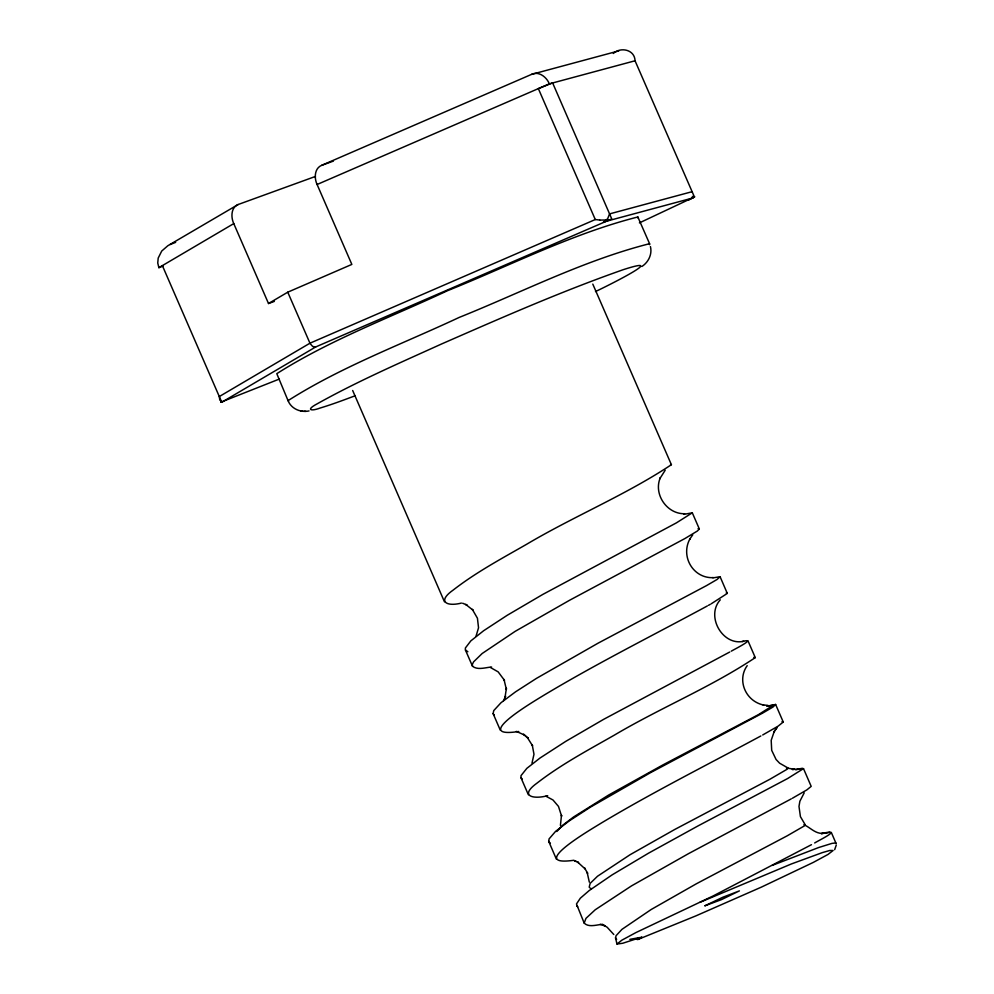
<?xml version="1.0" encoding="UTF-8"?>
<svg xmlns="http://www.w3.org/2000/svg" width="994" height="994" viewBox="0 0 994 994"><rect width="100%" height="100%" fill="white"/><g stroke="black" fill="none" stroke-linecap="round" stroke-linejoin="round"><path stroke-width="1.49" d="M742.145 641.528C758 637.514 733.622 649.678 731.286 651.169M836.289 845.024L834.662 849.696M803.897 824.709C810.16 827.281 815.763 834.575 824.014 833.245L821.268 833.643C844.415 828.064 819.478 839.967 814.67 842.962M616.665 939.367L615.572 938.174L616.019 935.764L621.921 929.378L651.194 909.498L696.446 883.741L787.223 835.805L804.382 825.89L805.239 824.821L800.418 816.633L798.99 806.445L799.859 801.288L804.208 792.852M747.923 640.683L755.278 657.618C711.045 687.102 660.501 707.79 614.528 735.026C588.137 750.085 561.088 764.448 537.008 783.123C518.831 796.231 533.38 799.549 547.682 795.685M592.797 284.11L671.397 464.695C625.785 494.95 573.824 516.271 526.522 544.339C501.51 558.678 475.89 572.395 453.078 590.15C437.062 601.382 446.294 606.912 461.402 603.085M634.806 938.783L637.701 939.566L641.9 937.069L622.741 943.256L616.963 944.051L621.822 940.2L635.986 932.546L713.195 895.917L811.464 844.689M560.43 825.418L561.486 815.179L561.622 816.236L558.479 806.407L552.987 799.984L545.892 796.182M684.009 514.32L692.309 512.817L676.342 522.906L542.786 594.437L507.213 615.298L483.668 630.705L470.808 640.906L465.366 648.026L465.44 650.039L472.523 666.278C477.803 670.378 485.482 667.471 491.595 667.011M532.001 763.144L533.977 754.26L532.225 744.804L532.548 745.761L527.416 737.623L523.515 734.218L528.286 738.368L527.416 737.623M476.027 636.21L478.536 627.786L477.431 618.218L472.287 609.322L472.97 610.142L465.739 604.439L467.006 605.048L462.657 603.234M220.705 402.16L221.488 401.588L162.37 265.622L161.587 266.193L162.705 266.019M786.478 768.002L794.604 769.269L792.305 769.493L803.5 768.611L787.67 778.513L698.099 825.877L648.61 853.138L612.155 874.857L589.243 890.512L580.334 898.203L576.47 903.968L584.186 923.103C588.808 927.775 596.798 924.656 602.662 924.333M503.511 700.633L505.611 696.148L504.989 697.589L506.406 688.295L506.368 689.438L504.02 679.511L504.517 680.393L498.168 671.882L490.452 667.496M221.413 401.178L219.786 400.06L219.301 396.556L309.942 343.203L595.282 219.55L599.693 220.047M747.202 665.645C736.728 680.182 745.525 701.255 763.628 705.032L763.007 704.932L767.952 705.38M221.028 401.936L222.693 401.7L315.744 346.931L611.757 218.928L552.639 82.962L551.794 83.223L538.35 88.615L595.282 219.55M720.277 599.829C705.467 616.205 722.638 646.038 743.537 641.304M556.777 831.531L562.641 825.293L573.625 816.944L608.539 795.101L662.849 764.945L758.459 714.624L773.382 705.181L766.759 706.212M692.731 534.847L689.625 539.307L689.985 538.773C680.144 556.528 693.365 578.707 713.419 577.638L712.561 577.626M777.047 727.496L774.214 731.534L771.195 740.319L771.692 750.333L776.066 759.478L779.619 763.206L788.093 768.039L787.385 769.083L769.778 779.321L674.727 829.481L630.109 854.703L597.543 876.223L590.15 883.393L589.181 887.244M773.854 732.069L776.674 728.043M665.185 470.249L659.743 478.81L660.252 477.853C653.319 494.18 666.887 514.146 684.617 513.724M641.888 266.491C648.423 262.267 652.362 254.315 650.436 246.587M162.668 266.181L158.878 267.672L157.748 263L158.195 258.08L161.724 251.047L167.862 245.717L238.15 204.515L315.421 176.447M158.878 267.672L233.764 223.6C230.857 217.425 230.819 207.522 238.15 204.515M233.764 223.6L268.504 303.518L287.763 292.186L351.839 264.416L317.098 184.499C314.129 178.249 314.315 168.297 321.708 165.327L333.375 161.09M711.145 603.843L727.297 593.418L720.091 576.706L713.878 577.738M710.101 604.427L708.461 605.334M792.367 798.269L806.855 789.895L811.191 786.366L803.5 768.611M707.33 605.955C652.859 635.439 597.357 663.147 544.215 695.042C534.934 700.77 469.74 738.902 518.719 731.509M762.709 734.964L778.103 726.154L783.26 722.029L775.618 704.46L767.43 706.125M791.236 798.89L688.42 853.697L631.488 885.902L595.22 909.771L585.975 918.344L584.186 923.103M760.857 735.97C707.542 764.709 653.344 791.92 601.345 823.02C592.722 828.437 525.664 867.116 573.923 860.27M729.72 652.027L603.706 719.308L565.822 741.325L540.04 758.012L526.845 768.35L521.03 775.618L520.955 777.706L528.386 794.79M321.708 165.327L531.641 74.351C538.922 70.86 546.725 77.209 549.334 83.856L635.042 60.783L694.384 196.874M595.481 291.528C601.966 288.645 672.689 253.706 623.337 269.647C561.61 291.292 501.672 317.695 441.771 343.887C399.837 362.897 357.492 381.298 317.26 403.775C305.369 410.062 311.072 411.454 319.969 408.087C331.847 404.521 343.452 400.147 355.057 395.798M613.31 53.477C620.691 46.606 634.768 49.601 635.042 60.783M639.403 222.88L694.769 196.812L688.519 200.08M699.925 902.328L791.348 863.972L822.286 852.628L829.766 850.491L833.121 850.491L827.99 854.455L813.328 862.394L761.329 887.145L695.825 915.909L638.086 939.417M317.098 184.499L549.334 83.856M692.321 196.414L693.887 196.787L692.743 198.005L603.557 222.01L607.645 218.755L609.571 213.896L691.973 191.718M603.557 222.01L608.688 219.985L600.065 220.084M772.164 865.414L818.609 847.547L832.028 843.372L835.792 842.974L835.83 843.608M170.136 244.536L175.652 242.362M279.364 379.049L220.767 402.222L222.693 401.7M268.504 303.518L274.332 301.406M315.707 346.943L312.688 346.471L310.128 343.601L287.763 292.186M795.759 769.878L798.604 769.07M531.641 74.351L618.827 50.88M825.542 833.283L829.717 832.313M799.785 768.772L802.344 768.287M639.651 937.553L629.836 939.355M649.741 244.077L637.85 216.978C572.072 233.665 510.469 265.423 447.536 290.695C390.356 317.471 330.17 339.786 276.792 373.669L288.198 400.98C291.515 408.981 300.847 412.783 309.035 410.92M753.8 657.345L755.278 657.618M698.074 528.646L699.329 529.019L697.279 531.069L684.903 538.549L569.55 600.277L515.128 631.376L482.165 653.505L473.641 661.793L472.336 664.352L472.523 666.278M781.992 721.669L783.185 721.83M726.241 592.958L727.273 593.194M300.797 410.994L302.611 411.118M304.102 411.218L305.903 411.342M670.528 464.397L671.397 464.695M575.886 861.077L574.184 860.63L578.583 862.655L577.502 861.972L585.068 868.855L584.571 867.961L587.665 873.353L587.168 872.459L589.33 882.15M516.308 731.385L524.397 734.976M600.165 924.333L605.023 925.911L602.612 924.606L607.11 927.203L613.795 934.497M591.331 888.599L589.976 888.04M467.851 651.729L465.44 650.039M550.378 843.16L548.825 841.794L549.036 838.961L555.571 831.382L569.4 820.783L590.585 807.053L650.722 772.549L762.56 713.145L772.922 707.082L775.618 704.46M522.359 779.147L520.955 777.706M577.713 906.851L576.719 905.919M494.341 715.121L493.111 713.605L493.757 710.586L501.038 702.696L515.526 691.849L536.524 678.343L598.003 643.217L706.436 585.652L717.047 579.49L720.091 576.706M831.307 832.45L835.966 843.223M692.309 512.817L699.267 528.82M352.671 390.505L444.467 601.817M493.111 713.605L500.33 730.255M548.626 841.185L556.441 859.276M615.485 937.665L616.951 943.952M649.529 244.661L649.48 243.716C583.702 260.403 522.098 292.161 459.166 317.434C401.986 344.21 341.799 366.525 288.409 400.408L288.471 401.352M637.85 216.978L637.899 217.922M704.97 905.77L721.482 899.62L739.399 890.885L722.762 897.271L704.97 905.77"/></g></svg>
